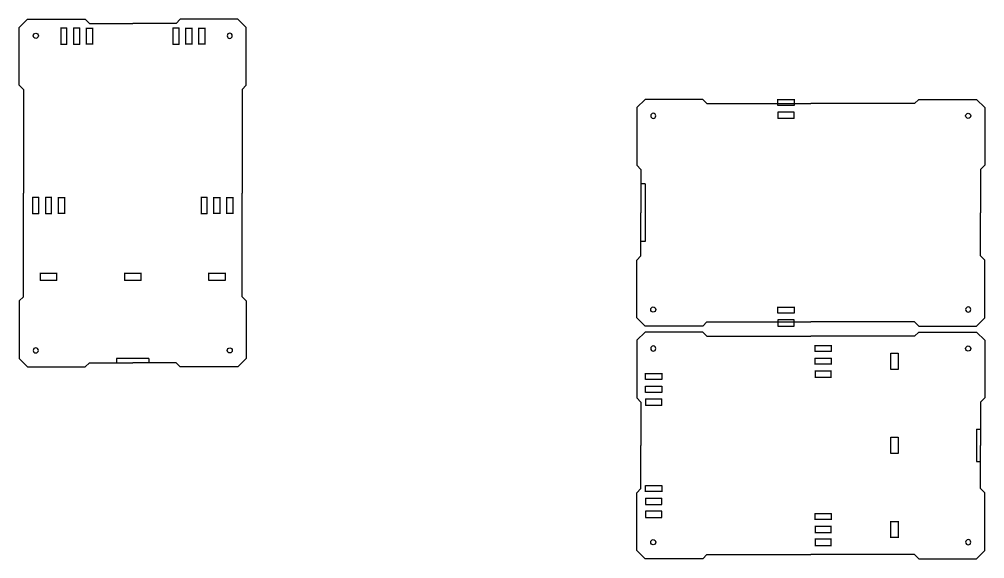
# Model space of a CAD drawing. Header units: inches. Extents: x -309 to 118, y -31 to 166.
# Drawn here: x -167.4 to -138.16, y 31.25 to 47.61 of the extents above; entities that cross this region are included whole.
import ezdxf

# ---------------------------------------------------------------- set-up
doc = ezdxf.new("R2010")
doc.units = ezdxf.units.IN
doc.header["$MEASUREMENT"] = 0
doc.layers.add('CUT', color=1, linetype='Continuous')

# ---------------------------------------------------------------- blocks, each defined once
blk = doc.blocks.new('HingeHole')
at = {"layer": 'CUT', "ltscale": 0.003906}
for p, q in [((-0.0975, 0.495), (0.0975, 0.495)), ((-0.0925, 0), (-0.0925, 0.5)), ((0.0925, 0.5), (0.0925, 0)), ((0.0975, 0.005), (-0.0975, 0.005))]:
    blk.add_line(p, q, dxfattribs=at)
blk = doc.blocks.new('CSB_LidPlate')
for p, q in [((-1.437, 10.29), (-1.312, 10.165)), ((-1.312, 10.165), (0, 10.165)), ((-3.437, 8.29), (-3.312, 8.165)), ((-3.312, 8.165), (-3.312, 5.02))]:
    blk.add_line(p, q)
at = {"ltscale": 0.03125}
blk.add_lwpolyline([(-3.437, 8.29), (-3.437, 10.04), (-3.187, 10.29), (-1.437, 10.29)], dxfattribs=at)
blk.add_circle((-2.937, 9.79), 0.0781)
blk = doc.blocks.new('BasePlate')
at = {"layer": 'CUT'}
for p, q in [((-2.8, -2.428), (-2.3, -2.428)), ((-2.795, -2.653), (-2.795, -2.423)), ((-2.305, -2.423), (-2.305, -2.653)), ((-0.25, -2.428), (0.25, -2.428)), ((-0.245, -2.653), (-0.245, -2.423)), ((0.245, -2.423), (0.245, -2.653)), ((2.3, -2.428), (2.8, -2.428)), ((2.305, -2.653), (2.305, -2.423)), ((2.795, -2.423), (2.795, -2.653)), ((-2.3, -2.648), (-2.8, -2.648)), ((0.25, -2.648), (-0.25, -2.648)), ((2.8, -2.648), (2.3, -2.648)), ((0.487, -5.02), (-0.488, -5.02)), ((-0.488, -5.02), (-0.488, -5.145)), ((0.487, -5.02), (0.487, -5.145))]:
    blk.add_line(p, q, dxfattribs=at)
at = {"xscale": -1, "rotation": 180}
for p in [(-2.09, 5.01), (-1.7, 5.01), (1.31, 5.01), (-2.94, -0.125), (-2.55, -0.125), (2.16, -0.125)]:
    blk.add_blockref('HingeHole', p, dxfattribs=at)
at = {"rotation": 180}
for p in [(-1.31, 5.01), (1.7, 5.01), (2.09, 5.01), (-2.16, -0.125), (2.55, -0.125), (2.94, -0.125)]:
    blk.add_blockref('HingeHole', p, dxfattribs=at)
at = {"layer": 'CUT'}
blk.add_blockref('CSB_LidPlate', (0, -5.02), dxfattribs=at)
at = {"layer": 'CUT', "xscale": -1}
blk.add_blockref('CSB_LidPlate', (0, -5.02), dxfattribs=at)
at = {"layer": 'CUT', "xscale": -1, "rotation": 180}
blk.add_blockref('CSB_LidPlate', (0, 5.02), dxfattribs=at)
at = {"layer": 'CUT', "rotation": 180}
blk.add_blockref('CSB_LidPlate', (0, 5.02), dxfattribs=at)
blk = doc.blocks.new('TopPlate')
at = {"layer": 'CUT'}
for p, q in [((-5.02, 0.878), (-5.145, 0.878)), ((-5.02, 0.878), (-5.02, -0.878)), ((-5.02, -0.878), (-5.145, -0.878))]:
    blk.add_line(p, q, dxfattribs=at)
at = {"rotation": 270}
for p in [(-1, 3.344), (-1, -2.954)]:
    blk.add_blockref('HingeHole', p, dxfattribs=at)
at = {"xscale": -1, "rotation": 270}
for p in [(-1, 2.954), (-1, -3.344)]:
    blk.add_blockref('HingeHole', p, dxfattribs=at)
at = {"layer": 'CUT'}
for p, xscale, rotation in [((5.02, 0), -1.000000000000001, 90), ((-5.02, 0), -1, 270)]:
    blk.add_blockref('CSB_LidPlate', p, dxfattribs=dict(at, xscale=xscale, rotation=rotation))
for p, rotation in [((-5.02, 0), 270), ((5.02, 0), 90)]:
    blk.add_blockref('CSB_LidPlate', p, dxfattribs=dict(at, rotation=rotation))

msp = doc.modelspace()

# ---------------------------------------------------------------- linework, layer by layer
at = {"layer": 'CUT'}
for p, q in [((-166.7627, 39.91176), (-166.2627, 39.91176)), ((-166.7577, 39.68676), (-166.7577, 39.91676)), ((-166.2677, 39.91676), (-166.2677, 39.68676)), ((-164.2127, 39.91176), (-163.7127, 39.91176)), ((-164.2077, 39.68676), (-164.2077, 39.91676)), ((-163.7177, 39.91676), (-163.7177, 39.68676)), ((-161.6627, 39.91176), (-161.1627, 39.91176)), ((-161.6577, 39.68676), (-161.6577, 39.91676)), ((-161.1677, 39.91676), (-161.1677, 39.68676)), ((-166.2627, 39.69176), (-166.7627, 39.69176)), ((-163.7127, 39.69176), (-164.2127, 39.69176)), ((-161.1627, 39.69176), (-161.6627, 39.69176)), ((-163.4752, 37.31968), (-164.4502, 37.31968)), ((-164.4502, 37.31968), (-164.4502, 37.19468)), ((-163.4752, 37.31968), (-163.4752, 37.19468))]:
    msp.add_line(p, q, dxfattribs=at)

# ---------------------------------------------------------------- block references
at = {"xscale": -1, "rotation": 180}
for p in [(-166.0527, 47.34945), (-165.6627, 47.34945), (-162.6527, 47.34945), (-166.9027, 42.21468), (-166.5127, 42.21468), (-161.8027, 42.21468)]:
    msp.add_blockref('HingeHole', p, dxfattribs=at)
for name, p, rotation in [('HingeHole', (-165.2727, 47.34945), 180), ('HingeHole', (-162.2627, 47.34945), 180), ('HingeHole', (-161.8727, 47.34945), 180), ('HingeHole', (-166.1227, 42.21468), 180), ('HingeHole', (-161.4127, 42.21468), 180), ('HingeHole', (-161.0227, 42.21468), 180), ('BasePlate', (-143.4254, 34.68961), 89.99999999999999)]:
    msp.add_blockref(name, p, dxfattribs=dict(rotation=rotation))
msp.add_blockref('TopPlate', (-143.4254, 41.74501))
at = {"layer": 'CUT'}
msp.add_blockref('CSB_LidPlate', (-163.9627, 37.31968), dxfattribs=at)
at = {"layer": 'CUT', "xscale": -1}
msp.add_blockref('CSB_LidPlate', (-163.9627, 37.31968), dxfattribs=at)
at = {"layer": 'CUT', "xscale": -1, "rotation": 180}
msp.add_blockref('CSB_LidPlate', (-163.9627, 47.35968), dxfattribs=at)
at = {"layer": 'CUT', "rotation": 180}
msp.add_blockref('CSB_LidPlate', (-163.9627, 47.35968), dxfattribs=at)

doc.saveas('drawing.dxf')
